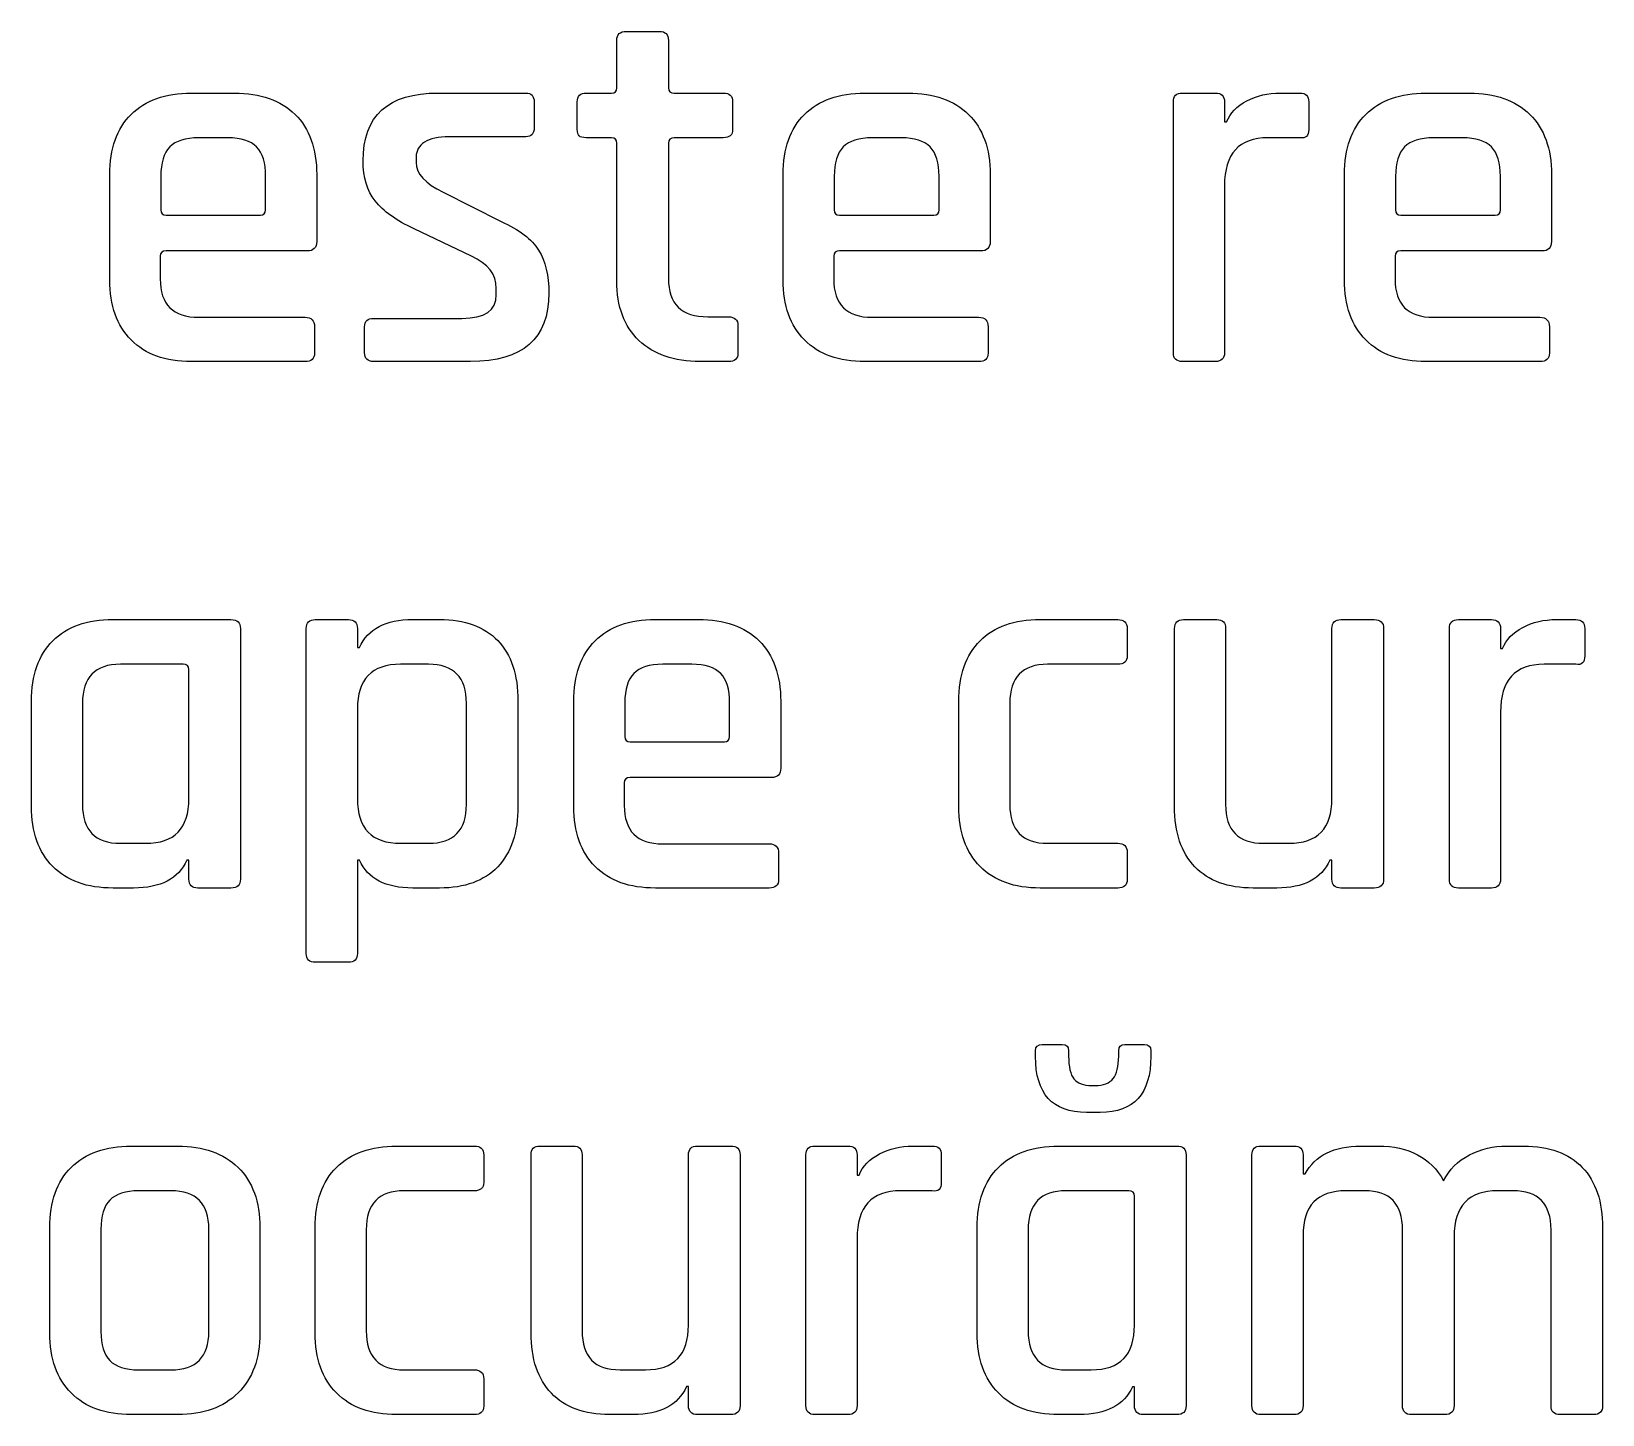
# Model space of a CAD drawing. Extents: x 23 to 195, y 64 to 143.
# Drawn here: x 97.42 to 111.11, y 109.27 to 121.31 of the extents above; entities that cross this region are included whole.
import ezdxf

# ---------------------------------------------------------------- set-up
doc = ezdxf.new("R2010")
doc.units = 0
doc.layers.add('Layer_1', color=7, linetype='CONTINUOUS')

msp = doc.modelspace()

# ---------------------------------------------------------------- linework, layer by layer
at = {"layer": 'Layer_1', "color": 7}
for points in [[(102.605688, 121.313441), (102.894966, 121.313441)], [(102.523138, 120.822727), (102.523138, 121.235477)], [(102.972577, 121.235477), (102.972577, 120.822727)], [(98.817561, 120.776795), (99.193269, 120.776795)], [(100.968306, 120.776901), (101.7296, 120.776901)], [(101.802978, 120.698937), (101.802978, 120.474218)], [(102.17918, 120.460424), (102.17918, 120.698902)], [(102.257144, 120.776866), (102.477277, 120.776866)], [(103.023025, 120.776866), (103.449533, 120.776866)], [(103.532083, 120.698902), (103.532083, 120.460424)], [(104.683162, 120.776795), (105.05887, 120.776795)], [(107.370728, 118.515948), (107.370728, 120.698937)], [(107.448692, 120.776901), (107.737617, 120.776901)], [(107.815581, 120.698937), (107.815581, 120.524665), (107.833573, 120.524665)], [(108.301709, 120.776901), (108.471395, 120.776901)], [(108.549359, 120.698937), (108.549359, 120.460459)], [(109.57178, 120.776795), (109.947488, 120.776795)], [(99.134002, 120.386976), (98.881766, 120.386976)], [(101.7296, 120.396254), (101.060381, 120.396254)], [(102.477277, 120.387046), (102.257144, 120.387046)], [(102.523138, 119.139624), (102.523138, 120.341185)], [(102.972577, 120.341185), (102.972577, 119.162555)], [(103.449533, 120.387046), (103.023025, 120.387046)], [(104.999603, 120.386976), (104.747367, 120.386976)], [(108.471395, 120.387082), (108.196228, 120.387082)], [(109.888221, 120.386976), (109.635985, 120.386976)], [(100.775689, 120.221982), (100.775689, 120.171534)], [(98.106713, 119.148726), (98.106713, 120.065948)], [(98.551566, 120.05219), (98.551566, 119.758679)], [(99.464202, 119.758679), (99.464202, 120.05219)], [(99.909055, 120.065948), (99.909055, 119.483512)], [(103.972314, 119.148726), (103.972314, 120.065948)], [(104.417167, 120.05219), (104.417167, 119.758679)], [(105.329803, 119.758679), (105.329803, 120.05219)], [(105.774656, 120.065948), (105.774656, 119.483512)], [(108.860932, 119.148726), (108.860932, 120.065948)], [(109.305785, 120.05219), (109.305785, 119.758679)], [(110.218421, 119.758679), (110.218421, 120.05219)], [(110.663274, 120.065948), (110.663274, 119.483512)], [(101.009581, 119.914712), (101.514406, 119.65789)], [(107.815581, 119.969746), (107.815581, 118.515948)], [(98.597427, 119.712818), (99.418341, 119.712818)], [(104.463028, 119.712818), (105.283942, 119.712818)], [(109.351646, 119.712818), (110.17256, 119.712818)], [(101.257231, 119.355207), (100.757345, 119.593684)], [(98.546627, 119.355101), (98.546627, 119.157898)], [(99.826505, 119.400962), (98.597427, 119.400962)], [(104.412228, 119.355101), (104.412228, 119.157898)], [(105.692106, 119.400962), (104.463028, 119.400962)], [(109.300846, 119.355101), (109.300846, 119.157898)], [(110.580724, 119.400962), (109.351646, 119.400962)], [(101.473131, 119.020421), (101.473131, 119.075454)], [(98.881766, 118.823112), (99.808161, 118.823112)], [(100.404214, 118.814046), (101.174681, 118.814046)], [(103.316536, 118.827769), (103.495747, 118.827769)], [(104.747367, 118.823112), (105.673762, 118.823112)], [(109.635985, 118.823112), (110.56238, 118.823112)], [(99.890711, 118.740562), (99.890711, 118.511256)], [(100.326603, 118.515948), (100.326603, 118.740668)], [(103.577944, 118.749805), (103.577944, 118.511327)], [(105.756312, 118.740562), (105.756312, 118.511256)], [(110.64493, 118.740562), (110.64493, 118.511256)], [(99.808161, 118.437879), (98.817561, 118.437879)], [(101.248058, 118.437984), (100.404214, 118.437984)], [(103.495747, 118.437949), (103.248097, 118.437949)], [(105.673762, 118.437879), (104.683162, 118.437879)], [(107.737617, 118.437984), (107.448692, 118.437984)], [(110.56238, 118.437879), (109.57178, 118.437879)], [(98.135465, 116.190755), (99.162754, 116.190755)], [(99.896708, 116.190755), (100.185633, 116.190755)], [(100.745138, 116.190755), (100.97903, 116.190755)], [(102.858983, 116.190684), (103.234691, 116.190684)], [(106.211254, 116.190719), (106.885765, 116.190719)], [(107.458464, 116.19079), (107.747742, 116.19079)], [(108.830064, 116.19079), (109.118637, 116.19079)], [(109.852661, 116.19079), (110.141586, 116.19079)], [(110.705678, 116.19079), (110.875364, 116.19079)], [(99.244951, 116.112791), (99.244951, 113.929802)], [(99.818744, 113.28316), (99.818744, 116.112791)], [(100.263597, 116.112791), (100.263597, 115.947691), (100.281588, 115.947691)], [(106.967962, 116.112756), (106.967962, 115.874278)], [(107.380853, 114.562721), (107.380853, 116.112826)], [(107.825353, 116.112826), (107.825353, 114.581065)], [(108.751748, 114.631512), (108.751748, 116.112826)], [(109.201539, 116.112826), (109.201539, 113.929837)], [(109.774697, 113.929837), (109.774697, 116.112826)], [(110.21955, 116.112826), (110.21955, 115.938554), (110.237542, 115.938554)], [(110.953328, 116.112826), (110.953328, 115.874348)], [(98.745065, 115.800935), (98.19967, 115.800935)], [(100.882369, 115.800935), (100.639658, 115.800935)], [(103.175425, 115.800865), (102.923188, 115.800865)], [(106.885765, 115.8009), (106.275459, 115.8009)], [(110.875364, 115.800971), (110.600197, 115.800971)], [(98.795865, 114.631477), (98.795865, 115.755074)], [(97.424618, 114.562685), (97.424618, 115.479908)], [(97.86947, 115.461563), (97.86947, 114.58103)], [(100.263597, 115.411116), (100.263597, 114.631477)], [(101.212922, 114.58103), (101.212922, 115.461563)], [(101.662008, 115.479908), (101.662008, 114.562685)], [(102.148136, 114.562615), (102.148136, 115.479837)], [(102.592988, 115.466079), (102.592988, 115.172568)], [(103.505625, 115.172568), (103.505625, 115.466079)], [(103.950477, 115.479837), (103.950477, 114.897401)], [(105.500759, 114.56265), (105.500759, 115.479872)], [(105.945612, 115.461528), (105.945612, 114.580994)], [(110.21955, 115.383634), (110.21955, 113.929837)], [(102.63885, 115.126706), (103.459763, 115.126706)], [(103.867927, 114.814851), (102.63885, 114.814851)], [(102.58805, 114.76899), (102.58805, 114.571787)], [(98.19967, 114.241658), (98.419804, 114.241658)], [(100.639658, 114.241658), (100.882369, 114.241658)], [(102.923188, 114.237001), (103.849583, 114.237001)], [(103.932133, 114.154451), (103.932133, 113.925145)], [(106.275459, 114.241622), (106.885765, 114.241622)], [(106.967962, 114.163658), (106.967962, 113.925181)], [(108.155906, 114.241693), (108.376039, 114.241693)], [(98.795865, 113.929802), (98.795865, 114.094902), (98.77752, 114.094902)], [(100.281588, 114.094902), (100.263597, 114.094902), (100.263597, 113.28316)], [(108.751748, 113.929837), (108.751748, 114.094937), (108.733403, 114.094937)], [(98.314323, 113.851838), (98.135465, 113.851838)], [(99.162754, 113.851838), (98.873829, 113.851838)], [(100.97903, 113.851838), (100.745138, 113.851838)], [(103.849583, 113.851768), (102.858983, 113.851768)], [(106.885765, 113.851803), (106.211254, 113.851803)], [(108.270559, 113.851873), (108.064184, 113.851873)], [(109.118637, 113.851873), (108.830064, 113.851873)], [(110.141586, 113.851873), (109.852661, 113.851873)], [(100.185633, 113.205196), (99.896708, 113.205196)], [(106.229034, 112.489728), (106.403306, 112.489728)], [(106.949053, 112.489728), (107.118739, 112.489728)], [(106.169414, 112.384247), (106.169414, 112.434694)], [(106.458339, 112.434694), (106.458339, 112.388833)], [(106.89402, 112.388833), (106.89402, 112.434694)], [(107.173773, 112.434694), (107.173773, 112.384247)], [(106.660481, 112.132011), (106.687645, 112.132011)], [(106.733859, 111.898119), (106.614267, 111.898119)], [(98.295485, 111.604644), (98.699063, 111.604644)], [(100.606779, 111.604608), (101.28129, 111.604608)], [(101.363487, 111.526644), (101.363487, 111.288167)], [(101.776378, 109.976609), (101.776378, 111.526715)], [(101.85399, 111.604679), (102.143267, 111.604679)], [(102.220878, 111.526715), (102.220878, 109.994954)], [(103.147273, 110.045401), (103.147273, 111.526715)], [(103.22559, 111.604679), (103.514162, 111.604679)], [(103.597065, 111.526715), (103.597065, 109.343726)], [(104.170223, 109.343726), (104.170223, 111.526715)], [(104.248187, 111.604679), (104.537112, 111.604679)], [(104.615075, 111.526715), (104.615075, 111.352443), (104.633067, 111.352443)], [(105.101203, 111.604679), (105.270889, 111.604679)], [(105.348853, 111.526715), (105.348853, 111.288237)], [(106.371203, 111.604608), (107.398492, 111.604608)], [(107.481042, 111.526644), (107.481042, 109.343656)], [(108.054553, 109.343726), (108.054553, 111.526715)], [(108.132517, 111.604679), (108.421442, 111.604679)], [(108.499406, 111.526715), (108.499406, 111.361615), (108.517397, 111.361615)], [(109.003525, 111.604679), (109.15522, 111.604679)], [(110.274231, 111.604679), (110.420986, 111.604679)], [(98.639443, 111.214824), (98.35969, 111.214824)], [(101.28129, 111.214789), (100.670985, 111.214789)], [(105.270889, 111.214859), (104.995723, 111.214859)], [(106.981156, 111.214789), (106.435409, 111.214789)], [(107.031603, 110.045331), (107.031603, 111.168928)], [(109.035628, 111.214859), (108.875467, 111.214859)], [(110.328911, 111.214859), (110.195914, 111.214859)], [(97.58499, 109.976574), (97.58499, 110.893796)], [(98.02949, 110.880038), (98.02949, 109.990333)], [(98.969643, 109.990333), (98.969643, 110.880038)], [(99.414496, 110.893796), (99.414496, 109.976574)], [(99.896285, 109.976539), (99.896285, 110.893761)], [(100.341137, 110.875417), (100.341137, 109.994883)], [(105.660709, 109.976539), (105.660709, 110.893761)], [(106.105209, 110.875417), (106.105209, 109.994883)], [(109.366181, 109.343726), (109.366181, 110.875487)], [(110.659464, 109.343726), (110.659464, 110.875487)], [(111.10855, 110.893832), (111.10855, 109.343726)], [(104.615075, 110.797523), (104.615075, 109.343726)], [(108.499406, 110.82504), (108.499406, 109.343726)], [(109.815267, 110.815868), (109.815267, 109.343726)], [(98.35969, 109.655546), (98.639443, 109.655546)], [(100.670985, 109.655511), (101.28129, 109.655511)], [(102.551431, 109.655582), (102.771565, 109.655582)], [(106.435409, 109.655511), (106.655542, 109.655511)], [(101.363487, 109.577547), (101.363487, 109.339069)], [(103.147273, 109.343726), (103.147273, 109.508826), (103.128928, 109.508826)], [(107.031603, 109.343656), (107.031603, 109.508756), (107.013612, 109.508756)], [(98.699063, 109.265727), (98.295485, 109.265727)], [(101.28129, 109.265692), (100.606779, 109.265692)], [(102.666084, 109.265762), (102.459709, 109.265762)], [(103.514162, 109.265762), (103.22559, 109.265762)], [(104.537112, 109.265762), (104.248187, 109.265762)], [(106.550062, 109.265692), (106.371203, 109.265692)], [(107.398492, 109.265692), (107.109567, 109.265692)], [(108.421442, 109.265762), (108.132517, 109.265762)], [(109.73307, 109.265762), (109.443792, 109.265762)], [(111.030586, 109.265762), (110.737075, 109.265762)]]:
    msp.add_lwpolyline(points, dxfattribs=at)
for points in [[(102.523138, 121.235477), (102.523138, 121.287335), (102.550655, 121.313441), (102.605688, 121.313441)], [(102.894966, 121.313441), (102.946825, 121.313441), (102.972577, 121.287335), (102.972577, 121.235477)], [(98.292627, 120.591234), (98.4161, 120.715059), (98.591077, 120.776795), (98.817561, 120.776795)], [(99.193269, 120.776795), (99.419752, 120.776795), (99.595436, 120.715059), (99.721025, 120.591234)], [(100.312845, 120.185293), (100.312845, 120.579698), (100.531214, 120.776901), (100.968306, 120.776901)], [(101.7296, 120.776901), (101.778636, 120.776901), (101.802978, 120.750796), (101.802978, 120.698937)], [(102.17918, 120.698902), (102.17918, 120.75076), (102.205286, 120.776866), (102.257144, 120.776866)], [(102.477277, 120.776866), (102.507969, 120.776866), (102.523138, 120.792035), (102.523138, 120.822727)], [(102.972577, 120.822727), (102.972577, 120.792035), (102.989511, 120.776866), (103.023025, 120.776866)], [(103.449533, 120.776866), (103.504566, 120.776866), (103.532083, 120.75076), (103.532083, 120.698902)], [(104.158228, 120.591234), (104.2817, 120.715059), (104.456678, 120.776795), (104.683162, 120.776795)], [(105.05887, 120.776795), (105.285353, 120.776795), (105.461037, 120.715059), (105.586625, 120.591234)], [(107.370728, 120.698937), (107.370728, 120.750796), (107.396481, 120.776901), (107.448692, 120.776901)], [(107.737617, 120.776901), (107.789123, 120.776901), (107.815581, 120.750796), (107.815581, 120.698937)], [(107.833573, 120.524665), (107.864265, 120.600865), (107.923178, 120.662248), (108.010315, 120.708109)], [(108.010315, 120.708109), (108.097803, 120.753971), (108.194465, 120.776901), (108.301709, 120.776901)], [(108.471395, 120.776901), (108.523253, 120.776901), (108.549359, 120.750796), (108.549359, 120.698937)], [(109.046846, 120.591234), (109.170318, 120.715059), (109.345296, 120.776795), (109.57178, 120.776795)], [(109.947488, 120.776795), (110.173971, 120.776795), (110.349655, 120.715059), (110.475243, 120.591234)], [(98.106713, 120.065948), (98.106713, 120.292431), (98.16845, 120.467409), (98.292627, 120.591234)], [(99.721025, 120.591234), (99.846261, 120.467409), (99.909055, 120.292431), (99.909055, 120.065948)], [(103.972314, 120.065948), (103.972314, 120.292431), (104.03405, 120.467409), (104.158228, 120.591234)], [(105.586625, 120.591234), (105.711862, 120.467409), (105.774656, 120.292431), (105.774656, 120.065948)], [(108.860932, 120.065948), (108.860932, 120.292431), (108.922668, 120.467409), (109.046846, 120.591234)], [(110.475243, 120.591234), (110.60048, 120.467409), (110.663274, 120.292431), (110.663274, 120.065948)], [(101.802978, 120.474218), (101.802978, 120.422359), (101.778636, 120.396254), (101.7296, 120.396254)], [(102.195408, 120.402921), (102.184472, 120.413858), (102.17918, 120.432908), (102.17918, 120.460424)], [(103.532083, 120.460424), (103.532083, 120.411388), (103.504566, 120.387046), (103.449533, 120.387046)], [(108.549359, 120.460459), (108.549359, 120.402251), (108.523253, 120.377909), (108.471395, 120.387082)], [(98.62953, 120.306895), (98.577319, 120.253273), (98.551566, 120.168606), (98.551566, 120.05219)], [(98.881766, 120.386976), (98.765702, 120.386976), (98.681388, 120.360165), (98.62953, 120.306895)], [(99.386238, 120.306895), (99.33438, 120.360165), (99.250419, 120.386976), (99.134002, 120.386976)], [(99.464202, 120.05219), (99.464202, 120.168606), (99.438097, 120.253273), (99.386238, 120.306895)], [(100.849067, 120.348276), (100.800031, 120.316173), (100.775689, 120.27384), (100.775689, 120.221982)], [(101.060381, 120.396254), (100.968306, 120.396254), (100.898103, 120.380026), (100.849067, 120.348276)], [(102.257144, 120.387046), (102.226805, 120.387046), (102.205991, 120.392338), (102.195408, 120.402921)], [(102.523138, 120.341185), (102.523138, 120.371877), (102.507969, 120.387046), (102.477277, 120.387046)], [(103.023025, 120.387046), (102.989511, 120.387046), (102.972577, 120.371877), (102.972577, 120.341185)], [(104.495131, 120.306895), (104.44292, 120.253273), (104.417167, 120.168606), (104.417167, 120.05219)], [(104.747367, 120.386976), (104.631303, 120.386976), (104.546989, 120.360165), (104.495131, 120.306895)], [(105.251839, 120.306895), (105.199981, 120.360165), (105.11602, 120.386976), (104.999603, 120.386976)], [(105.329803, 120.05219), (105.329803, 120.168606), (105.303698, 120.253273), (105.251839, 120.306895)], [(108.196228, 120.387082), (107.942228, 120.387082), (107.815581, 120.247734), (107.815581, 119.969746)], [(109.383749, 120.306895), (109.331538, 120.253273), (109.305785, 120.168606), (109.305785, 120.05219)], [(109.635985, 120.386976), (109.519921, 120.386976), (109.435607, 120.360165), (109.383749, 120.306895)], [(110.140457, 120.306895), (110.088599, 120.360165), (110.004638, 120.386976), (109.888221, 120.386976)], [(110.218421, 120.05219), (110.218421, 120.168606), (110.192316, 120.253273), (110.140457, 120.306895)], [(100.417972, 119.836748), (100.34777, 119.925296), (100.312845, 120.041359), (100.312845, 120.185293)], [(100.775689, 120.171534), (100.775689, 120.073815), (100.854006, 119.98809), (101.009581, 119.914712)], [(98.551566, 119.758679), (98.551566, 119.727987), (98.566736, 119.712818), (98.597427, 119.712818)], [(99.418341, 119.712818), (99.44868, 119.712818), (99.464202, 119.727987), (99.464202, 119.758679)], [(100.757345, 119.593684), (100.601417, 119.667062), (100.488528, 119.747848), (100.417972, 119.836748)], [(104.417167, 119.758679), (104.417167, 119.727987), (104.432337, 119.712818), (104.463028, 119.712818)], [(105.283942, 119.712818), (105.314281, 119.712818), (105.329803, 119.727987), (105.329803, 119.758679)], [(109.305785, 119.758679), (109.305785, 119.727987), (109.320955, 119.712818), (109.351646, 119.712818)], [(110.17256, 119.712818), (110.202899, 119.712818), (110.218421, 119.727987), (110.218421, 119.758679)], [(101.514406, 119.65789), (101.673156, 119.587334), (101.782517, 119.504079), (101.842136, 119.408123)], [(99.909055, 119.483512), (99.909055, 119.428479), (99.881538, 119.400962), (99.826505, 119.400962)], [(105.774656, 119.483512), (105.774656, 119.428479), (105.747139, 119.400962), (105.692106, 119.400962)], [(110.663274, 119.483512), (110.663274, 119.428479), (110.635757, 119.400962), (110.580724, 119.400962)], [(98.597427, 119.400962), (98.563561, 119.400962), (98.546627, 119.385793), (98.546627, 119.355101)], [(101.473131, 119.075454), (101.473131, 119.197515), (101.401164, 119.291001), (101.257231, 119.355207)], [(101.842136, 119.408123), (101.901756, 119.311815), (101.931389, 119.186932), (101.931389, 119.034179)], [(104.463028, 119.400962), (104.429162, 119.400962), (104.412228, 119.385793), (104.412228, 119.355101)], [(109.351646, 119.400962), (109.31778, 119.400962), (109.300846, 119.385793), (109.300846, 119.355101)], [(98.292627, 118.625909), (98.16845, 118.751145), (98.106713, 118.92577), (98.106713, 119.148726)], [(98.546627, 119.157898), (98.546627, 118.93459), (98.658458, 118.823112), (98.881766, 118.823112)], [(102.716108, 118.621394), (102.587344, 118.743808), (102.523138, 118.916669), (102.523138, 119.139624)], [(102.972577, 119.162555), (102.972577, 118.939246), (103.08723, 118.827769), (103.316536, 118.827769)], [(104.158228, 118.625909), (104.03405, 118.751145), (103.972314, 118.92577), (103.972314, 119.148726)], [(104.412228, 119.157898), (104.412228, 118.93459), (104.524059, 118.823112), (104.747367, 118.823112)], [(109.046846, 118.625909), (108.922668, 118.751145), (108.860932, 118.92577), (108.860932, 119.148726)], [(109.300846, 119.157898), (109.300846, 118.93459), (109.412677, 118.823112), (109.635985, 118.823112)], [(101.174681, 118.814046), (101.373295, 118.814046), (101.473131, 118.882837), (101.473131, 119.020421)], [(101.931389, 119.034179), (101.931389, 118.636598), (101.703847, 118.437984), (101.248058, 118.437984)], [(99.808161, 118.823112), (99.863194, 118.823112), (99.890711, 118.795595), (99.890711, 118.740562)], [(100.326603, 118.740668), (100.326603, 118.789704), (100.352356, 118.814046), (100.404214, 118.814046)], [(103.495747, 118.827769), (103.550427, 118.827769), (103.577944, 118.801663), (103.577944, 118.749805)], [(105.673762, 118.823112), (105.728795, 118.823112), (105.756312, 118.795595), (105.756312, 118.740562)], [(110.56238, 118.823112), (110.617413, 118.823112), (110.64493, 118.795595), (110.64493, 118.740562)], [(98.817561, 118.437879), (98.591077, 118.437879), (98.4161, 118.500673), (98.292627, 118.625909)], [(99.890711, 118.511256), (99.890711, 118.462573), (99.863194, 118.437879), (99.808161, 118.437879)], [(100.404214, 118.437984), (100.352356, 118.437984), (100.326603, 118.46409), (100.326603, 118.515948)], [(103.248097, 118.437949), (103.021613, 118.437949), (102.844166, 118.49898), (102.716108, 118.621394)], [(103.577944, 118.511327), (103.577944, 118.462291), (103.550427, 118.437949), (103.495747, 118.437949)], [(104.683162, 118.437879), (104.456678, 118.437879), (104.2817, 118.500673), (104.158228, 118.625909)], [(105.756312, 118.511256), (105.756312, 118.462573), (105.728795, 118.437879), (105.673762, 118.437879)], [(107.448692, 118.437984), (107.396481, 118.437984), (107.370728, 118.46409), (107.370728, 118.515948)], [(107.815581, 118.515948), (107.815581, 118.46409), (107.789123, 118.437984), (107.737617, 118.437984)], [(109.57178, 118.437879), (109.345296, 118.437879), (109.170318, 118.500673), (109.046846, 118.625909)], [(110.64493, 118.511256), (110.64493, 118.462573), (110.617413, 118.437879), (110.56238, 118.437879)], [(97.610532, 116.005194), (97.734004, 116.129019), (97.908982, 116.190755), (98.135465, 116.190755)], [(99.162754, 116.190755), (99.217787, 116.190755), (99.244951, 116.164649), (99.244951, 116.112791)], [(99.818744, 116.112791), (99.818744, 116.164649), (99.844497, 116.190755), (99.896708, 116.190755)], [(100.185633, 116.190755), (100.237138, 116.190755), (100.263597, 116.164649), (100.263597, 116.112791)], [(100.281588, 115.947691), (100.354966, 116.109616), (100.509483, 116.190755), (100.745138, 116.190755)], [(100.97903, 116.190755), (101.199163, 116.190755), (101.367791, 116.129724), (101.485619, 116.00731)], [(102.33405, 116.005123), (102.457522, 116.128948), (102.6325, 116.190684), (102.858983, 116.190684)], [(103.234691, 116.190684), (103.461175, 116.190684), (103.636858, 116.128948), (103.762447, 116.005123)], [(105.68632, 116.005158), (105.810145, 116.128983), (105.985123, 116.190719), (106.211254, 116.190719)], [(106.885765, 116.190719), (106.940798, 116.190719), (106.967962, 116.164614), (106.967962, 116.112756)], [(107.380853, 116.112826), (107.380853, 116.164684), (107.406606, 116.19079), (107.458464, 116.19079)], [(107.747742, 116.19079), (107.7996, 116.19079), (107.825353, 116.164684), (107.825353, 116.112826)], [(108.751748, 116.112826), (108.751748, 116.164684), (108.777853, 116.19079), (108.830064, 116.19079)], [(109.118637, 116.19079), (109.174023, 116.19079), (109.201539, 116.164684), (109.201539, 116.112826)], [(109.774697, 116.112826), (109.774697, 116.164684), (109.80045, 116.19079), (109.852661, 116.19079)], [(110.141586, 116.19079), (110.193092, 116.19079), (110.21955, 116.164684), (110.21955, 116.112826)], [(110.414283, 116.121998), (110.501772, 116.167859), (110.598433, 116.19079), (110.705678, 116.19079)], [(110.875364, 116.19079), (110.927222, 116.19079), (110.953328, 116.164684), (110.953328, 116.112826)], [(110.237542, 115.938554), (110.268233, 116.014754), (110.327147, 116.076137), (110.414283, 116.121998)], [(97.424618, 115.479908), (97.424618, 115.706038), (97.486354, 115.881016), (97.610532, 116.005194)], [(101.485619, 116.00731), (101.603094, 115.884896), (101.662008, 115.709213), (101.662008, 115.479908)], [(102.148136, 115.479837), (102.148136, 115.70632), (102.209872, 115.881298), (102.33405, 116.005123)], [(103.762447, 116.005123), (103.887683, 115.881298), (103.950477, 115.70632), (103.950477, 115.479837)], [(105.500759, 115.479872), (105.500759, 115.706356), (105.562495, 115.881333), (105.68632, 116.005158)], [(98.19967, 115.800935), (97.979537, 115.800935), (97.86947, 115.687694), (97.86947, 115.461563)], [(98.795865, 115.755074), (98.795865, 115.785413), (98.778932, 115.800935), (98.745065, 115.800935)], [(100.639658, 115.800935), (100.388833, 115.800935), (100.263597, 115.671113), (100.263597, 115.411116)], [(101.212922, 115.461563), (101.212922, 115.687694), (101.102502, 115.800935), (100.882369, 115.800935)], [(102.923188, 115.800865), (102.807125, 115.800865), (102.722811, 115.774054), (102.670952, 115.720784)], [(103.427661, 115.720784), (103.375802, 115.774054), (103.291841, 115.800865), (103.175425, 115.800865)], [(106.275459, 115.8009), (106.055326, 115.8009), (105.945612, 115.687658), (105.945612, 115.461528)], [(106.967962, 115.874278), (106.967962, 115.825242), (106.940798, 115.8009), (106.885765, 115.8009)], [(110.600197, 115.800971), (110.346197, 115.800971), (110.21955, 115.661623), (110.21955, 115.383634)], [(110.953328, 115.874348), (110.953328, 115.81614), (110.927222, 115.791798), (110.875364, 115.800971)], [(102.670952, 115.720784), (102.618741, 115.667162), (102.592988, 115.582495), (102.592988, 115.466079)], [(103.505625, 115.466079), (103.505625, 115.582495), (103.479519, 115.667162), (103.427661, 115.720784)], [(102.592988, 115.172568), (102.592988, 115.141876), (102.608158, 115.126706), (102.63885, 115.126706)], [(103.459763, 115.126706), (103.490102, 115.126706), (103.505625, 115.141876), (103.505625, 115.172568)], [(102.63885, 114.814851), (102.604983, 114.814851), (102.58805, 114.799681), (102.58805, 114.76899)], [(103.950477, 114.897401), (103.950477, 114.842368), (103.922961, 114.814851), (103.867927, 114.814851)], [(97.610532, 114.039869), (97.486354, 114.165105), (97.424618, 114.339377), (97.424618, 114.562685)], [(97.86947, 114.58103), (97.86947, 114.354546), (97.979537, 114.241658), (98.19967, 114.241658)], [(98.419804, 114.241658), (98.670629, 114.241658), (98.795865, 114.37148), (98.795865, 114.631477)], [(100.263597, 114.631477), (100.263597, 114.37148), (100.388833, 114.241658), (100.639658, 114.241658)], [(100.882369, 114.241658), (101.102502, 114.241658), (101.212922, 114.354546), (101.212922, 114.58103)], [(101.662008, 114.562685), (101.662008, 114.336555), (101.603094, 114.161224), (101.485619, 114.037399)], [(102.33405, 114.039798), (102.209872, 114.165034), (102.148136, 114.339659), (102.148136, 114.562615)], [(102.58805, 114.571787), (102.58805, 114.348479), (102.69988, 114.237001), (102.923188, 114.237001)], [(105.68632, 114.039833), (105.562495, 114.165069), (105.500759, 114.339694), (105.500759, 114.56265)], [(105.945612, 114.580994), (105.945612, 114.354864), (106.055326, 114.241622), (106.275459, 114.241622)], [(107.557595, 114.037434), (107.439767, 114.161259), (107.380853, 114.33659), (107.380853, 114.562721)], [(107.825353, 114.581065), (107.825353, 114.354582), (107.935773, 114.241693), (108.155906, 114.241693)], [(108.376039, 114.241693), (108.626512, 114.241693), (108.751748, 114.371515), (108.751748, 114.631512)], [(103.849583, 114.237001), (103.904616, 114.237001), (103.932133, 114.209484), (103.932133, 114.154451)], [(106.885765, 114.241622), (106.940798, 114.241622), (106.967962, 114.215517), (106.967962, 114.163658)], [(98.135465, 113.851838), (97.908982, 113.851838), (97.734004, 113.914633), (97.610532, 114.039869)], [(98.77752, 114.094902), (98.704143, 113.932977), (98.549626, 113.851838), (98.314323, 113.851838)], [(100.745138, 113.851838), (100.509483, 113.851838), (100.354966, 113.932977), (100.281588, 114.094902)], [(101.485619, 114.037399), (101.367791, 113.913574), (101.199163, 113.851838), (100.97903, 113.851838)], [(102.858983, 113.851768), (102.6325, 113.851768), (102.457522, 113.914562), (102.33405, 114.039798)], [(106.211254, 113.851803), (105.985123, 113.851803), (105.810145, 113.914597), (105.68632, 114.039833)], [(108.064184, 113.851873), (107.84405, 113.851873), (107.67507, 113.913609), (107.557595, 114.037434)], [(108.733403, 114.094937), (108.660025, 113.932659), (108.505862, 113.851873), (108.270559, 113.851873)], [(98.873829, 113.851838), (98.821618, 113.851838), (98.795865, 113.877944), (98.795865, 113.929802)], [(99.244951, 113.929802), (99.244951, 113.877944), (99.217787, 113.851838), (99.162754, 113.851838)], [(103.932133, 113.925145), (103.932133, 113.876462), (103.904616, 113.851768), (103.849583, 113.851768)], [(106.967962, 113.925181), (106.967962, 113.876497), (106.940798, 113.851803), (106.885765, 113.851803)], [(108.830064, 113.851873), (108.777853, 113.851873), (108.751748, 113.877979), (108.751748, 113.929837)], [(109.201539, 113.929837), (109.201539, 113.877979), (109.174023, 113.851873), (109.118637, 113.851873)], [(109.852661, 113.851873), (109.80045, 113.851873), (109.774697, 113.877979), (109.774697, 113.929837)], [(110.21955, 113.929837), (110.21955, 113.877979), (110.193092, 113.851873), (110.141586, 113.851873)], [(99.896708, 113.205196), (99.844497, 113.205196), (99.818744, 113.231302), (99.818744, 113.28316)], [(100.263597, 113.28316), (100.263597, 113.231302), (100.237138, 113.205196), (100.185633, 113.205196)], [(106.169414, 112.434694), (106.169414, 112.471383), (106.189523, 112.489728), (106.229034, 112.489728)], [(106.403306, 112.489728), (106.440348, 112.489728), (106.458339, 112.471383), (106.458339, 112.434694)], [(106.89402, 112.434694), (106.89402, 112.471383), (106.912364, 112.489728), (106.949053, 112.489728)], [(107.118739, 112.489728), (107.155428, 112.489728), (107.173773, 112.471383), (107.173773, 112.434694)], [(106.614267, 111.898119), (106.317934, 111.898119), (106.169414, 112.060397), (106.169414, 112.384247)], [(106.458339, 112.388833), (106.458339, 112.294289), (106.473509, 112.227614), (106.5042, 112.189514)], [(107.173773, 112.384247), (107.173773, 112.060397), (107.02737, 111.898119), (106.733859, 111.898119)], [(106.846042, 112.191631), (106.878145, 112.231494), (106.89402, 112.297111), (106.89402, 112.388833)], [(106.5042, 112.189514), (106.534892, 112.151061), (106.587103, 112.132011), (106.660481, 112.132011)], [(106.687645, 112.132011), (106.761023, 112.132011), (106.813939, 112.151767), (106.846042, 112.191631)], [(97.770552, 111.419083), (97.894377, 111.542908), (98.069354, 111.604644), (98.295485, 111.604644)], [(98.699063, 111.604644), (98.922371, 111.604644), (99.097349, 111.542908), (99.224349, 111.419083)], [(100.081846, 111.419047), (100.205671, 111.542872), (100.380648, 111.604608), (100.606779, 111.604608)], [(101.28129, 111.604608), (101.336323, 111.604608), (101.363487, 111.578503), (101.363487, 111.526644)], [(101.776378, 111.526715), (101.776378, 111.578573), (101.802131, 111.604679), (101.85399, 111.604679)], [(102.143267, 111.604679), (102.195126, 111.604679), (102.220878, 111.578573), (102.220878, 111.526715)], [(103.147273, 111.526715), (103.147273, 111.578573), (103.173378, 111.604679), (103.22559, 111.604679)], [(103.514162, 111.604679), (103.569548, 111.604679), (103.597065, 111.578573), (103.597065, 111.526715)], [(104.170223, 111.526715), (104.170223, 111.578573), (104.195975, 111.604679), (104.248187, 111.604679)], [(104.537112, 111.604679), (104.588617, 111.604679), (104.615075, 111.578573), (104.615075, 111.526715)], [(104.633067, 111.352443), (104.663759, 111.428643), (104.722673, 111.490026), (104.809809, 111.535887)], [(104.809809, 111.535887), (104.897298, 111.581748), (104.993959, 111.604679), (105.101203, 111.604679)], [(105.270889, 111.604679), (105.322748, 111.604679), (105.348853, 111.578573), (105.348853, 111.526715)], [(105.84627, 111.419047), (105.970095, 111.542872), (106.145073, 111.604608), (106.371203, 111.604608)], [(107.398492, 111.604608), (107.453878, 111.604608), (107.481042, 111.578503), (107.481042, 111.526644)], [(108.054553, 111.526715), (108.054553, 111.578573), (108.080306, 111.604679), (108.132517, 111.604679)], [(108.421442, 111.604679), (108.472947, 111.604679), (108.499406, 111.578573), (108.499406, 111.526715)], [(108.517397, 111.361615), (108.605945, 111.52354), (108.768222, 111.604679), (109.003525, 111.604679)], [(109.15522, 111.604679), (109.421214, 111.604679), (109.610656, 111.503784), (109.723545, 111.301996)], [(109.723545, 111.301996), (109.772581, 111.399715), (109.847722, 111.474857), (109.948617, 111.526715)], [(109.948617, 111.526715), (110.049158, 111.578573), (110.157814, 111.604679), (110.274231, 111.604679)], [(110.420986, 111.604679), (110.643942, 111.604679), (110.814333, 111.542943), (110.932161, 111.419118)], [(97.58499, 110.893796), (97.58499, 111.119927), (97.646727, 111.294905), (97.770552, 111.419083)], [(99.224349, 111.419083), (99.351349, 111.294905), (99.414496, 111.119927), (99.414496, 110.893796)], [(99.896285, 110.893761), (99.896285, 111.120244), (99.958021, 111.295222), (100.081846, 111.419047)], [(105.660709, 110.893761), (105.660709, 111.120244), (105.722092, 111.295222), (105.84627, 111.419047)], [(110.932161, 111.419118), (111.049636, 111.29494), (111.10855, 111.119962), (111.10855, 110.893832)], [(101.363487, 111.288167), (101.363487, 111.239131), (101.336323, 111.214789), (101.28129, 111.214789)], [(105.348853, 111.288237), (105.348853, 111.230029), (105.322748, 111.205687), (105.270889, 111.214859)], [(98.107454, 111.134391), (98.055596, 111.081121), (98.02949, 110.996102), (98.02949, 110.880038)], [(98.35969, 111.214824), (98.243627, 111.214824), (98.159665, 111.188013), (98.107454, 111.134391)], [(98.969643, 110.880038), (98.969643, 111.103346), (98.859577, 111.214824), (98.639443, 111.214824)], [(100.670985, 111.214789), (100.450851, 111.214789), (100.341137, 111.101547), (100.341137, 110.875417)], [(104.995723, 111.214859), (104.741723, 111.214859), (104.615075, 111.075512), (104.615075, 110.797523)], [(106.435409, 111.214789), (106.215275, 111.214789), (106.105209, 111.101547), (106.105209, 110.875417)], [(107.031603, 111.168928), (107.031603, 111.199619), (107.01467, 111.214789), (106.981156, 111.214789)], [(108.875467, 111.214859), (108.624642, 111.214859), (108.499406, 111.085037), (108.499406, 110.82504)], [(109.366181, 110.875487), (109.366181, 111.101618), (109.255761, 111.214859), (109.035628, 111.214859)], [(110.195914, 111.214859), (109.94262, 111.214859), (109.815267, 111.081862), (109.815267, 110.815868)], [(110.659464, 110.875487), (110.659464, 111.101618), (110.549045, 111.214859), (110.328911, 111.214859)], [(102.771565, 109.655582), (103.022037, 109.655582), (103.147273, 109.785404), (103.147273, 110.045401)], [(106.655542, 109.655511), (106.906367, 109.655511), (107.031603, 109.785333), (107.031603, 110.045331)], [(97.770552, 109.453758), (97.646727, 109.578994), (97.58499, 109.753266), (97.58499, 109.976574)], [(98.02949, 109.990333), (98.02949, 109.874269), (98.055596, 109.789249), (98.107454, 109.73598)], [(98.639443, 109.655546), (98.859577, 109.655546), (98.969643, 109.767024), (98.969643, 109.990333)], [(99.414496, 109.976574), (99.414496, 109.753266), (99.351349, 109.578994), (99.224349, 109.453758)], [(100.081846, 109.453722), (99.958021, 109.578958), (99.896285, 109.753583), (99.896285, 109.976539)], [(100.341137, 109.994883), (100.341137, 109.768753), (100.450851, 109.655511), (100.670985, 109.655511)], [(101.95312, 109.451323), (101.835292, 109.575148), (101.776378, 109.750479), (101.776378, 109.976609)], [(102.220878, 109.994954), (102.220878, 109.768471), (102.331298, 109.655582), (102.551431, 109.655582)], [(105.84627, 109.453722), (105.722092, 109.578958), (105.660709, 109.753231), (105.660709, 109.976539)], [(106.105209, 109.994883), (106.105209, 109.7684), (106.215275, 109.655511), (106.435409, 109.655511)], [(98.107454, 109.73598), (98.159665, 109.682358), (98.243627, 109.655546), (98.35969, 109.655546)], [(101.28129, 109.655511), (101.336323, 109.655511), (101.363487, 109.629406), (101.363487, 109.577547)], [(103.128928, 109.508826), (103.055551, 109.346548), (102.901387, 109.265762), (102.666084, 109.265762)], [(107.013612, 109.508756), (106.940234, 109.346831), (106.785364, 109.265692), (106.550062, 109.265692)], [(98.295485, 109.265727), (98.069354, 109.265727), (97.894377, 109.328521), (97.770552, 109.453758)], [(99.224349, 109.453758), (99.097349, 109.328521), (98.922371, 109.265727), (98.699063, 109.265727)], [(100.606779, 109.265692), (100.380648, 109.265692), (100.205671, 109.328486), (100.081846, 109.453722)], [(101.363487, 109.339069), (101.363487, 109.290386), (101.336323, 109.265692), (101.28129, 109.265692)], [(102.459709, 109.265762), (102.239576, 109.265762), (102.070595, 109.327498), (101.95312, 109.451323)], [(103.22559, 109.265762), (103.173378, 109.265762), (103.147273, 109.291868), (103.147273, 109.343726)], [(103.597065, 109.343726), (103.597065, 109.291868), (103.569548, 109.265762), (103.514162, 109.265762)], [(104.248187, 109.265762), (104.195975, 109.265762), (104.170223, 109.291868), (104.170223, 109.343726)], [(104.615075, 109.343726), (104.615075, 109.291868), (104.588617, 109.265762), (104.537112, 109.265762)], [(106.371203, 109.265692), (106.145073, 109.265692), (105.970095, 109.328486), (105.84627, 109.453722)], [(107.109567, 109.265692), (107.057709, 109.265692), (107.031603, 109.291797), (107.031603, 109.343656)], [(107.481042, 109.343656), (107.481042, 109.291797), (107.453878, 109.265692), (107.398492, 109.265692)], [(108.132517, 109.265762), (108.080306, 109.265762), (108.054553, 109.291868), (108.054553, 109.343726)], [(108.499406, 109.343726), (108.499406, 109.291868), (108.472947, 109.265762), (108.421442, 109.265762)], [(109.443792, 109.265762), (109.391933, 109.265762), (109.366181, 109.291868), (109.366181, 109.343726)], [(109.815267, 109.343726), (109.815267, 109.291868), (109.788103, 109.265762), (109.73307, 109.265762)], [(110.737075, 109.265762), (110.685217, 109.265762), (110.659464, 109.291868), (110.659464, 109.343726)], [(111.10855, 109.343726), (111.10855, 109.291868), (111.082797, 109.265762), (111.030586, 109.265762)]]:
    msp.add_open_spline(points, degree=3, dxfattribs=at)

doc.saveas('drawing.dxf')
